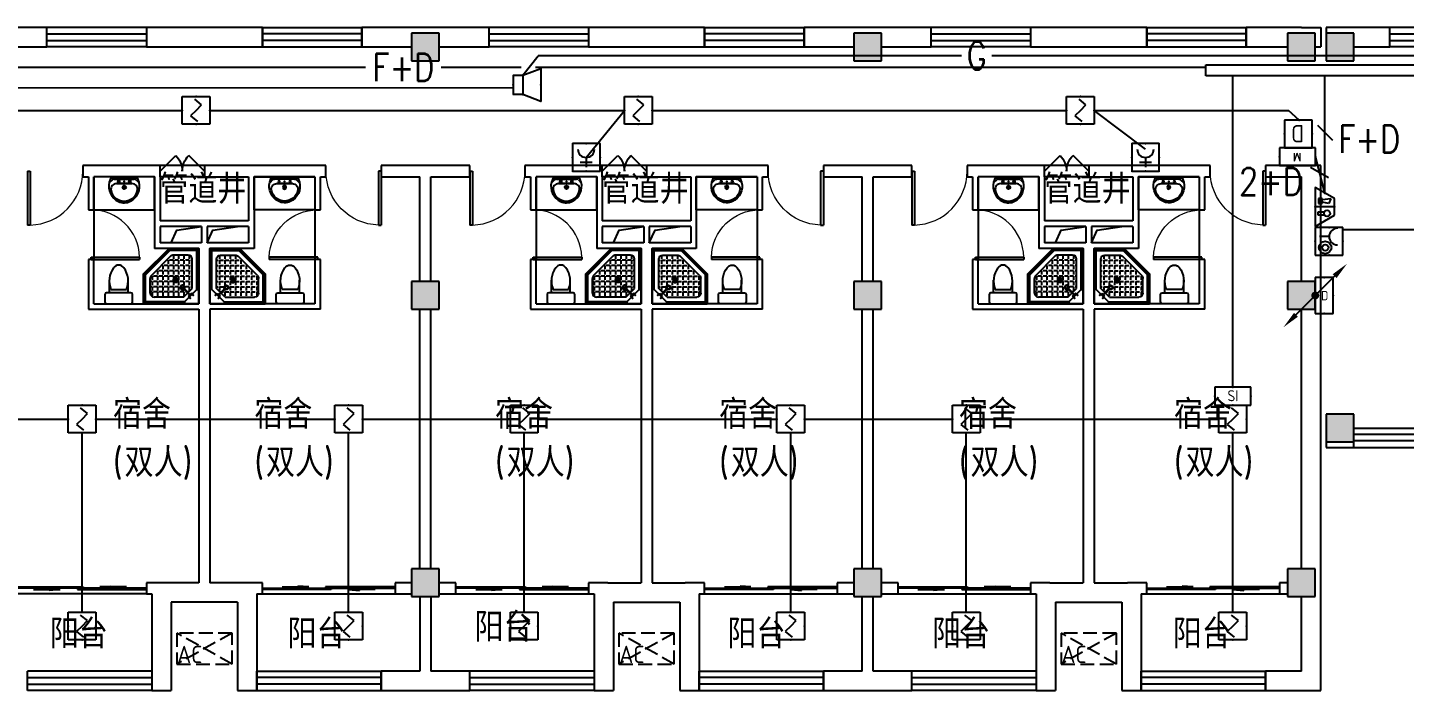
# Model space of a CAD drawing. Extents: x 1725663 to 4653551, y -550461 to 248782.
# Drawn here: x 2311243 to 2336157, y -387154 to -375154 of the extents above; entities that cross this region are included whole.
import ezdxf
from ezdxf.enums import TextEntityAlignment as Align

# ---------------------------------------------------------------- set-up
doc = ezdxf.new("R2010")
doc.units = 0
doc.header["$LTSCALE"] = 1000
doc.linetypes.add('DASH', pattern=[0.35, 0.25, -0.1])
for name, color, linetype in [('0-底图', 7, 'Continuous'), ('CABLETRAY', 4, 'Continuous'), ('CLAYER', 7, 'Continuous'), ('COLUMN', 255, 'Continuous'), ('DIM-消防', 3, 'Continuous'), ('DOOR_FIRE', 4, 'Continuous'), ('EQUIP-广播', 3, 'Continuous'), ('EQUIP-消防', 3, 'Continuous'), ('LWIRE', 4, 'Continuous'), ('PUB_HATCH', 8, 'Continuous'), ('PUB_TEXT', 7, 'Continuous'), ('WALL', 2, 'Continuous'), ('WINDOW', 4, 'Continuous'), ('WIRE-消防', 1, 'Continuous'), ('WP_F', 1, 'Continuous'), ('洁具', 213, 'Continuous'), ('空调外机', 211, 'Continuous')]:
    doc.layers.add(name, color=color, linetype=linetype)
doc.styles.add('_TEL_ATTDEF', font='gbenor', dxfattribs={"bigfont": 'gbcbig'})
doc.styles.add('_TEL_DIM', font='SIMPLEX', dxfattribs={"width": 0.8, "height": 3.5, "bigfont": 'HZTXT'})
doc.styles.add('HZ', font='rs.shx', dxfattribs={"width": 0.8, "bigfont": 'hztxt.shx'})
doc.styles.get("Standard").update_dxf_attribs({"font": 'geniso.shx', "bigfont": 'hztxt.shx'})

# ---------------------------------------------------------------- blocks, each defined once
blk = doc.blocks.new('$equip$00002656')
for p, q in [((-0.5, 1), (-0.5, 0)), ((0.5, 1), (-0.5, 1)), ((0.5, 0), (0.5, 1)), ((0, 0.5), (0, 0.15)), ((-0.5, 0), (0.5, 0)), ((-0.219, 0.331), (0.222, 0.331))]:
    blk.add_line(p, q)
at = {"const_width": 0.04}
blk.add_lwpolyline([(-0.5, 1), (0.5, 1), (0.5, 0), (-0.5, 0), (-0.5, 1), (0.5, 1)], dxfattribs=at)
blk.add_arc((0, 0.8), 0.3, 180, 0)
for p in [(0, 1), (-0.5, 0.5), (0.5, 0.5), (0, 0)]:
    blk.add_point(p)
at = {"color": 7, "flags": 1}
for tag, height, p in [('A', 0.00002, (0, 0)), ('B', 0.4, (0.762, 0.292))]:
    blk.add_attdef(tag, text='', height=height, dxfattribs=at).set_placement(p, align=Align.MIDDLE_CENTER)
blk = doc.blocks.new('A$C29581A72')
at = {"layer": 'EQUIP-消防', "xscale": 500, "yscale": 500, "zscale": 500}
blk.add_blockref('$equip$00002656', (358, 98), dxfattribs=at)
at = {"style": 'HZ', "flags": 1}
for tag in ['WHAT', 'SPEC', 'UNIT']:
    blk.add_attdef(tag, (375, 0), '', height=0.001, dxfattribs=at)
blk = doc.blocks.new('$Equip$00002649')
for p, q in [((-0.5, 0.5), (-0.5, -0.5)), ((0.5, 0.5), (-0.5, 0.5)), ((0.5, -0.5), (0.5, 0.5)), ((-0.2, 0.2), (0.05, 0.4)), ((0, 0), (-0.2, 0.2)), ((0, 0), (0.2, -0.2)), ((0.2, -0.2), (-0.05, -0.4)), ((-0.5, -0.5), (0.5, -0.5))]:
    blk.add_line(p, q)
at = {"const_width": 0.02}
blk.add_lwpolyline([(-0.5, 0.5), (0.5, 0.5), (0.5, -0.5), (-0.5, -0.5), (-0.5, 0.5), (0.5, 0.5)], dxfattribs=at)
for p in [(0, 0.5), (-0.5, 0), (0.5, 0), (0, -0.5)]:
    blk.add_point(p)
at = {"color": 7, "flags": 1}
for tag, height, p in [('A', 0.00002, (0, 0)), ('B', 0.4, (0.762, -0.208))]:
    blk.add_attdef(tag, text='', height=height, dxfattribs=at).set_placement(p, align=Align.MIDDLE_CENTER)
blk = doc.blocks.new('$equip_U$00000157(WIN7-PC-dian)')
for p, q in [((-0.65, 0.65), (-0.65, 0)), ((0.65, 0.65), (-0.65, 0.65)), ((0.65, 0), (0.65, 0.65)), ((-0.65, 0), (0.65, 0))]:
    blk.add_line(p, q)
for p in [(0.041, 0.65), (-0.65, 0.325), (0.041, 0), (0.65, 0.325)]:
    blk.add_point(p)
at = {"color": 7, "style": '_TEL_DIM'}
blk.add_attdef('$TEXT$', text='', height=0.3, dxfattribs=at).set_placement((0.006, 0.343), align=Align.MIDDLE_CENTER)
at = {"color": 7, "style": '_TEL_DIM', "flags": 1}
for tag in ['A', 'REMARK']:
    blk.add_attdef(tag, text='', height=0.00002, dxfattribs=at).set_placement((0, 0), align=Align.MIDDLE_CENTER)
at = {"layer": 'EQUIP-消防', "color": 7, "style": '_TEL_DIM', "flags": 1}
blk.add_attdef('REMARK', text='', height=0.00002, dxfattribs=at).set_placement((0, 0), align=Align.MIDDLE_CENTER)
blk.add_attdef('REMARK', text='', height=0.00002, dxfattribs=at).set_placement((0, 0), align=Align.MIDDLE_CENTER)
blk = doc.blocks.new('$equip$00002755')
for p, q in [((0.5, 0.5), (-0.5, 0.5)), ((-0.5, 0.5), (-0.5, -0.5)), ((0.5, -0.5), (0.5, 0.5)), ((-0.5, -0.5), (0.5, -0.5))]:
    blk.add_line(p, q)
at = {"const_width": 0.04}
blk.add_lwpolyline([(-0.5, 0.5), (0.5, 0.5), (0.5, -0.5), (-0.5, -0.5), (-0.5, 0.5), (0.5, 0.5)], dxfattribs=at)
for p in [(0, 0.5), (-0.5, 0), (0.5, 0), (-0.027, -0.5)]:
    blk.add_point(p)
at = {"color": 7}
blk.add_attdef('$TEXT$', text='', height=0.4, dxfattribs=at).set_placement((0.026, -0.008), align=Align.MIDDLE_CENTER)
at = {"color": 7, "flags": 1}
for tag, height, p in [('A', 0.00002, (0, 0)), ('B', 0.4, (0.755, -0.254))]:
    blk.add_attdef(tag, text='', height=height, dxfattribs=at).set_placement(p, align=Align.MIDDLE_CENTER)
blk = doc.blocks.new('$equip$00002655')
for p, q in [((-0.5, 1), (-0.5, 0)), ((0.5, 1), (-0.5, 1)), ((0.5, 0), (0.5, 1)), ((-0.169, 0.5), (-0.169, 0.15)), ((-0.5, 0), (0.5, 0))]:
    blk.add_line(p, q)
at = {"const_width": 0.04}
blk.add_lwpolyline([(-0.5, 1), (0.5, 1), (0.5, 0), (-0.5, 0), (-0.5, 1), (0.5, 1)], dxfattribs=at)
for radius in [0.226, 0.113]:
    blk.add_circle((0.227, 0.36), radius)
blk.add_arc((-0.169, 0.8), 0.3, 180, 0)
for p in [(0, 1), (-0.5, 0.5), (0.5, 0.5), (0, 0)]:
    blk.add_point(p)
at = {"color": 7, "flags": 1}
for tag, height, p in [('A', 0.00002, (0, 0)), ('B', 0.4, (0.762, 0.292))]:
    blk.add_attdef(tag, text='', height=height, dxfattribs=at).set_placement(p, align=Align.MIDDLE_CENTER)
blk = doc.blocks.new('$equip$00002679')
for p, q in [((-0.3, 0.699), (-0.703, 0)), ((-0.264, 0.249), (-0.304, 0.569)), ((-0.304, 0.569), (-0.128, 0.489)), ((0.3, 0.699), (-0.3, 0.699)), ((0.3, 0.699), (-0.3, 0.699)), ((0, 0.699), (0, 0)), ((0.703, 0), (0.3, 0.699)), ((-0.703, 0), (0.703, 0)), ((-0.304, 0.249), (-0.304, 0.113)), ((-0.128, 0.249), (-0.304, 0.249)), ((-0.304, 0.113), (-0.128, 0.113)), ((-0.128, 0.489), (-0.168, 0.249)), ((-0.128, 0.113), (-0.128, 0.249)), ((0.174, 0.11), (0.174, 0.338)), ((0.294, 0.11), (0.174, 0.11)), ((0.294, 0.338), (0.294, 0.11))]:
    blk.add_line(p, q)
at = {"const_width": 0.04}
for points in [[(-0.299, 0.699), (0.301, 0.699), (0.703, 0), (-0.702, 0), (-0.299, 0.699), (0.301, 0.699)], [(-0.3, 0.699), (0.3, 0.699), (0.703, 0), (-0.703, 0), (-0.3, 0.699), (0.3, 0.699)]]:
    blk.add_lwpolyline(points, dxfattribs=at)
blk.add_circle((0.234, 0.43), 0.111)
for p in [(0, 0.699), (-0.501, 0.349), (0, 0), (0.502, 0.349)]:
    blk.add_point(p)
at = {"color": 7, "flags": 1}
for tag, height, p in [('B', 0.4, (0.961, 0.299)), ('A', 0.00002, (0, 0))]:
    blk.add_attdef(tag, text='', height=height, dxfattribs=at).set_placement(p, align=Align.MIDDLE_CENTER)
blk = doc.blocks.new('$equip$00002778')
for p, q in [((0.65, 0.65), (-0.65, 0.65)), ((-0.65, 0.65), (-0.65, 0)), ((0.65, 0), (0.65, 0.65)), ((-0.65, 0), (0.65, 0))]:
    blk.add_line(p, q)
at = {"const_width": 0.04}
blk.add_lwpolyline([(-0.65, 0.65), (-0.65, 0), (0.65, 0), (0.65, 0.65), (-0.65, 0.65), (-0.65, 0)], dxfattribs=at)
for p in [(0, 0.65), (-0.65, 0.325), (0, 0), (0.65, 0.325)]:
    blk.add_point(p)
at = {"color": 7}
blk.add_attdef('$TEXT$', text='', height=0.34, dxfattribs=at).set_placement((0.006, 0.343), align=Align.MIDDLE_CENTER)
at = {"color": 7, "flags": 1}
for tag, height, p in [('A', 0.00002, (0, 0)), ('B', 0.4, (0.905, 0.246))]:
    blk.add_attdef(tag, text='', height=height, dxfattribs=at).set_placement(p, align=Align.MIDDLE_CENTER)
blk = doc.blocks.new('$TelecSys$00000111')
blk.add_line((0.268, 0.268), (-0.268, -0.268))
at = {"color": 7, "style": '_TEL_DIM', "width": 0.8}
blk.add_attdef('N', text='', height=1, dxfattribs=at).set_placement((-0.212, 0.579), align=Align.MIDDLE)
blk = doc.blocks.new('$equip$00002982')
for p, q in [((0.35, 0.35), (1, 0.6)), ((1, 0.6), (1, -0.6)), ((0, 0.35), (0.35, 0.35)), ((0, 0.35), (0, -0.35)), ((0.35, 0.35), (0.35, -0.35)), ((0.35, -0.35), (0, -0.35)), ((1, -0.6), (0.35, -0.35))]:
    blk.add_line(p, q)
at = {"const_width": 0.04}
blk.add_lwpolyline([(0.35, 0.35), (0, 0.35), (0, -0.35), (0.35, -0.35), (1, -0.6), (1, 0.6), (0.35, 0.35), (0, 0.35)], dxfattribs=at)
for p in [(0, 0), (0.35, 0.35), (1, 0), (0.35, -0.35)]:
    blk.add_point(p)
at = {"color": 7, "style": '_TEL_DIM', "flags": 1}
for tag in ['A', 'REMARK']:
    blk.add_attdef(tag, text='', height=0.00002, dxfattribs=at).set_placement((0, 0), align=Align.MIDDLE_CENTER)
blk = doc.blocks.new('$TelecSys$00000080')
for p, q in [((-0.7, -0.7), (0, 0)), ((0.104, 0.104), (0.104, 0.104)), ((-0.104, -0.104), (-0.104, -0.104))]:
    blk.add_line(p, q)
at = {"const_width": 0.142}
blk.add_lwpolyline([(0.071, 0, 1), (-0.071, 0, 1)], format="xyb", close=True, dxfattribs=at)
blk.add_solid([(-0.63, -0.77), (-0.77, -0.63), (-1.15, -1.15)])
at = {"width": 0.8, "flags": 9}
blk.add_attdef('A', (0, 0), '', height=0.00002, rotation=180, dxfattribs=at)
blk = doc.blocks.new('$TelecSys$00000079')
for p, q in [((0.7, 0.7), (0, 0)), ((0.104, 0.104), (0.104, 0.104)), ((-0.104, -0.104), (-0.104, -0.104))]:
    blk.add_line(p, q)
at = {"const_width": 0.142}
blk.add_lwpolyline([(-0.071, 0, 1), (0.071, 0, 1)], format="xyb", close=True, dxfattribs=at)
blk.add_solid([(0.63, 0.77), (0.77, 0.63), (1.15, 1.15)])
at = {"width": 0.8, "flags": 9}
blk.add_attdef('A', (0, 0), '', height=0.00002, dxfattribs=at)
blk = doc.blocks.new('$equip$00002776')
for p, q in [((0.65, 0.65), (-0.65, 0.65)), ((-0.65, 0.65), (-0.65, 0)), ((0.65, 0), (0.65, 0.65)), ((-0.65, 0), (0.65, 0))]:
    blk.add_line(p, q)
at = {"const_width": 0.04}
blk.add_lwpolyline([(-0.65, 0.65), (-0.65, 0), (0.65, 0), (0.65, 0.65), (-0.65, 0.65), (-0.65, 0)], dxfattribs=at)
for p in [(0, 0.65), (-0.65, 0.325), (0, 0), (0.65, 0.325)]:
    blk.add_point(p)
at = {"color": 7}
blk.add_attdef('$TEXT$', text='', height=0.4, dxfattribs=at).set_placement((0.006, 0.343), align=Align.MIDDLE_CENTER)
at = {"color": 7, "flags": 1}
for tag, p in [('A', (0, 0)), ('B', (0.905, 0.246))]:
    blk.add_attdef(tag, text='', height=0.4, dxfattribs=at).set_placement(p, align=Align.MIDDLE_CENTER)
blk = doc.blocks.new('1F平面-CAD导入_dwg_Drawing4_t3_dwg_$plan$00001613-474159-1F-927810-1F')
at = {"layer": '洁具'}
for p, q in [((-30, 250), (-170, 250)), ((-200, 170), (-430, 170)), ((-260, -140), (-260, 140)), ((-200, -170), (-200, -220)), ((-170, -250), (-30, -250))]:
    blk.add_line(p, q, dxfattribs=at)
for points in [[(-200, 220), (-200, 170), (-200, -170), (-430, -170)], [(0, -220), (0, 220)]]:
    blk.add_lwpolyline(points, dxfattribs=at)
for centre, radius, start, end in [((-170, 220), 30, 90, 180), ((-30, 220), 30, 0, 90), ((-590, 0), 110, 123.4509, 236.5491), ((-413, -227), 398, 67.4505, 126.6381), ((-413, 227), 398, 233.3619, 292.5495), ((-170, -220), 30, 180, 270), ((-30, -220), 30, 270, 0)]:
    blk.add_arc(centre, radius, start, end, dxfattribs=at)
blk = doc.blocks.new('$lvtry$00000169')
at = {"color": 0}
for p, q in [((259, -36), (259, 0)), ((259, -36), (36, -259)), ((276, -120), (120, -276)), ((144, -151), (291, -298)), ((151, -144), (298, -291)), ((173, -309), (173, -239)), ((183, -213), (205, -213)), ((220, -213), (243, -213)), ((259, -24), (976, -24)), ((259, -36), (964, -36)), ((270, -213), (270, -143)), ((270, -213), (340, -213)), ((270, -263), (270, -239)), ((276, -120), (808, -120)), ((366, -213), (366, -143)), ((366, -213), (436, -213)), ((366, -309), (366, -239)), ((462, -213), (462, -143)), ((462, -213), (532, -213)), ((462, -309), (462, -239)), ((558, -213), (558, -143)), ((558, -213), (628, -213)), ((558, -309), (558, -239)), ((655, -213), (655, -143)), ((655, -213), (725, -213)), ((655, -309), (655, -239)), ((751, -213), (751, -143)), ((751, -213), (821, -213)), ((751, -309), (751, -239)), ((847, -213), (847, -143)), ((847, -213), (880, -213)), ((847, -309), (847, -239)), ((880, -192), (880, -460)), ((964, -36), (976, -24)), ((964, -36), (964, -525)), ((976, -24), (976, -530)), ((36, -259), (0, -259)), ((24, -259), (24, -976)), ((36, -259), (36, -964)), ((120, -276), (120, -808)), ((120, -309), (147, -309)), ((120, -405), (147, -405)), ((173, -309), (243, -309)), ((173, -405), (173, -335)), ((173, -405), (243, -405)), ((173, -501), (173, -431)), ((270, -405), (270, -335)), ((270, -405), (340, -405)), ((270, -501), (270, -431)), ((334, -309), (340, -309)), ((366, -309), (436, -309)), ((366, -405), (366, -335)), ((366, -405), (379, -405)), ((366, -501), (366, -431)), ((462, -309), (532, -309)), ((462, -405), (462, -335)), ((462, -405), (532, -405)), ((462, -501), (462, -431)), ((558, -309), (628, -309)), ((558, -405), (558, -335)), ((558, -405), (628, -405)), ((558, -501), (558, -431)), ((655, -309), (725, -309)), ((655, -405), (655, -335)), ((655, -405), (725, -405)), ((655, -501), (655, -431)), ((751, -309), (821, -309)), ((751, -405), (751, -335)), ((751, -405), (821, -405)), ((751, -501), (751, -431)), ((847, -309), (880, -309)), ((847, -405), (847, -335)), ((847, -405), (880, -405)), ((847, -501), (847, -431)), ((120, -501), (147, -501)), ((120, -598), (147, -598)), ((120, -694), (147, -694)), ((173, -501), (243, -501)), ((173, -598), (173, -528)), ((173, -598), (243, -598)), ((173, -694), (173, -624)), ((173, -694), (243, -694)), ((173, -790), (173, -720)), ((270, -501), (340, -501)), ((270, -598), (270, -528)), ((270, -598), (340, -598)), ((270, -694), (270, -624)), ((270, -694), (340, -694)), ((270, -790), (270, -720)), ((366, -501), (436, -501)), ((366, -598), (366, -528)), ((366, -598), (436, -598)), ((366, -694), (366, -624)), ((366, -694), (436, -694)), ((366, -790), (366, -720)), ((462, -501), (532, -501)), ((462, -598), (462, -528)), ((462, -598), (532, -598)), ((462, -694), (462, -624)), ((462, -694), (532, -694)), ((462, -790), (462, -720)), ((859, -511), (511, -859)), ((964, -525), (525, -964)), ((976, -530), (530, -976)), ((558, -501), (628, -501)), ((558, -598), (558, -528)), ((558, -598), (628, -598)), ((558, -694), (558, -624)), ((558, -694), (628, -694)), ((558, -790), (558, -720)), ((655, -501), (725, -501)), ((655, -598), (655, -528)), ((655, -598), (725, -598)), ((655, -694), (655, -624)), ((655, -694), (676, -694)), ((751, -501), (821, -501)), ((751, -598), (751, -528)), ((751, -598), (773, -598)), ((847, -501), (867, -501)), ((964, -525), (976, -530)), ((36, -964), (24, -976)), ((24, -976), (530, -976)), ((36, -964), (525, -964)), ((120, -790), (147, -790)), ((173, -790), (243, -790)), ((173, -878), (173, -816)), ((192, -880), (460, -880)), ((270, -790), (340, -790)), ((270, -880), (270, -816)), ((366, -790), (436, -790)), ((366, -880), (366, -816)), ((462, -790), (532, -790)), ((462, -880), (462, -816)), ((525, -964), (530, -976)), ((558, -790), (580, -790))]:
    blk.add_line(p, q, dxfattribs=at)
blk.add_lwpolyline([(0, 0), (0, -1000), (540, -1000), (1000, -540), (1000, 0)], close=True)
for points in [[(0, 0), (0, -1000)], [(0, 0), (1000, 0)], [(1000, 0), (1000, -540)], [(136, -190), (148, -178), (132, -162), (121, -174)], [(190, -136), (178, -148), (162, -132), (174, -121)], [(1000, -540), (540, -1000)], [(0, -1000), (540, -1000)]]:
    blk.add_lwpolyline(points, close=True, dxfattribs=at)
for radius in [43.8, 31.1]:
    blk.add_circle((416, -428), radius, dxfattribs=at)
for centre, radius, start, end in [((808, -192), 72, 0, 90), ((296, -296), 40.6, 142.583, 128.4197), ((296, -296), 28.6, 145.828, 125.6599), ((808, -460), 72, 315, 0), ((192, -808), 72, 180, 270), ((460, -808), 72, 270, 315)]:
    blk.add_arc(centre, radius, start, end, dxfattribs=at)
for p in [(103, -156, 0), (156, -102, 0), (416, -428, 0)]:
    blk.add_point(p, dxfattribs=at)
blk = doc.blocks.new('$lvtry$00000178')
at = {"color": 0}
for p, q in [((-238, 0), (238, 0)), ((-214, -36), (-272, -91)), ((-180, -23), (180, -23)), ((-142, -105), (140, -105)), ((140, -105), (-142, -105)), ((216, -37), (268, -91))]:
    blk.add_line(p, q, dxfattribs=at)
blk.add_lwpolyline([(-104, -430, 0.224698), (110, -425, 0.348046), (269, -79), (239, 0), (-241, 0), (-271, -79, 0.356844)], format="xyb", close=True, dxfattribs=at)
for centre, radius in [((-100, -65), 16.3), ((1, -172), 31.6), ((100, -65), 16.3)]:
    blk.add_circle(centre, radius, dxfattribs=at)
at = {"color": 0, "lineweight": 13}
blk.add_circle((1, -172), 23, dxfattribs=at)
at = {"color": 0}
for centre, radius, start, end in [((-142, -205), 100, 90, 190.5602), ((-1, -179), 243, 190.5602, 349.4398), ((-180, -73), 50, 90, 133.181), ((140, -205), 100, 349.4398, 90), ((180, -73), 50, 44.5607, 90)]:
    blk.add_arc(centre, radius, start, end, dxfattribs=at)
for p in [(0, -65), (1, -172)]:
    blk.add_point(p, dxfattribs=at)
blk = doc.blocks.new('A$C70365C93')
at = {"layer": '洁具'}
blk.add_lwpolyline([(-1900, 2300), (-1900, 1700), (-800, 1700), (-800, 2300)], close=True, dxfattribs=at)
blk.add_blockref('$lvtry$00000178', (-1350, 2280), dxfattribs=at)
at = {"layer": '洁具', "rotation": 180}
blk.add_blockref('$lvtry$00000169', (0, 0), dxfattribs=at)
at = {"layer": '洁具', "extrusion": (0, 0, -1), "xscale": -1, "zscale": -1, "rotation": 90}
blk.add_blockref('1F平面-CAD导入_dwg_Drawing4_t3_dwg_$plan$00001613-474159-1F-927810-1F', (1450, 0), dxfattribs=at)
blk = doc.blocks.new('A$Cf5a72a1b')
at = {"layer": '空调外机', "linetype": 'DASH'}
for p, q in [((1000, 563), (0, 0)), ((1000, 0), (0, 563))]:
    blk.add_line(p, q, dxfattribs=at)
blk.add_lwpolyline([(1000, 563), (0, 563), (0, 0), (1000, 0)], close=True, dxfattribs=at)
at = {"layer": 'PUB_TEXT'}
blk.add_text('AC', height=315, dxfattribs=at).set_placement((5, 18))
blk = doc.blocks.new('$WINLIB2D$00000001')
at = {"color": 0}
for points in [[(-0.5, 0.5), (-0.5, -0.5)], [(-0.5, 0.5), (0.5, 0.5)], [(0.5, -0.5), (0.5, 0.5)], [(0.5, 0.1667), (-0.5, 0.1667)], [(0.5, -0.1667), (-0.5, -0.1667)], [(-0.5, -0.5), (0.5, -0.5)]]:
    blk.add_lwpolyline(points, dxfattribs=at)
blk = doc.blocks.new('$DorLib2D$00000131')
at = {"color": 0, "linetype": 'Continuous'}
for p, q in [((-0.5, 0.125), (-0.5, 0)), ((0.019, 0.125), (-0.5, 0.125)), ((0.019, 0), (0.019, 0.125)), ((0.15, 0.125), (0.232, 0.197)), ((0.35, 0.125), (0.15, 0.125)), ((0.232, 0.197), (0.232, 0.125)), ((-0.5, 0), (0.019, 0)), ((-0.024, 0), (0.5, 0)), ((-0.024, -0.125), (-0.024, 0)), ((0.5, 0), (0.5, -0.125)), ((-0.35, -0.125), (-0.15, -0.125)), ((-0.232, -0.197), (-0.232, -0.125)), ((-0.15, -0.125), (-0.232, -0.197)), ((0.5, -0.125), (-0.024, -0.125))]:
    blk.add_line(p, q, dxfattribs=at)
blk = doc.blocks.new('$DorLib2D$00000116')
at = {"color": 0}
for p, q in [((-0.5, 0), (-0.146, 0.354)), ((0.5, 0), (0.146, 0.354))]:
    blk.add_line(p, q, dxfattribs=at)
for centre, start, end in [((-0.5, 0), 0, 45), ((0.5, 0), 135, 180)]:
    blk.add_arc(centre, 0.5, start, end, dxfattribs=at)
blk = doc.blocks.new('$DorLib2D$00000001')
for p, q in [((0.45, 0.975), (0.5, 0.975)), ((0.45, 0), (0.45, 0.975)), ((0.5, 0), (0.5, 0.975)), ((0.5, 0), (0.45, 0))]:
    blk.add_line(p, q)
at = {"lineweight": 13}
blk.add_arc((0.475, 0), 0.975, 91.4693, 180, dxfattribs=at)
blk = doc.blocks.new('ugjhk')
at = {"layer": 'PUB_HATCH'}
for points in [[(1529057, -294620.8), (1529557, -294620.8), (1529557, -294120.8), (1529057, -294120.8)], [(1537057, -294620.8), (1537557, -294620.8), (1537557, -294120.8), (1537057, -294120.8)], [(1544907, -294620.8), (1545407, -294620.8), (1545407, -294120.8), (1544907, -294120.8)], [(1545607, -294620.8), (1546107, -294620.8), (1546107, -294120.8), (1545607, -294120.8)], [(1529057, -299120.8), (1529557, -299120.8), (1529557, -298620.8), (1529057, -298620.8)], [(1537057, -299120.8), (1537557, -299120.8), (1537557, -298620.8), (1537057, -298620.8)], [(1544907, -299120.8), (1545407, -299120.8), (1545407, -298620.8), (1544907, -298620.8)], [(1545607, -301520.8), (1546107, -301520.8), (1546107, -301020.8), (1545607, -301020.8)], [(1529057, -304320.8), (1529557, -304320.8), (1529557, -303820.8), (1529057, -303820.8)], [(1537057, -304320.8), (1537557, -304320.8), (1537557, -303820.8), (1537057, -303820.8)], [(1544907, -304320.8), (1545407, -304320.8), (1545407, -303820.8), (1544907, -303820.8)]]:
    blk.add_hatch(color=256, dxfattribs=at).paths.add_polyline_path(points)
for points in [[(1524707, -297920.8), (1524810.6, -297690.5), (1525257, -297620.8)], [(1525357, -297920.8), (1525460.6, -297690.5), (1525907, -297620.8)], [(1532707, -297920.8), (1532810.6, -297690.5), (1533257, -297620.8)], [(1533357, -297920.8), (1533460.6, -297690.5), (1533907, -297620.8)], [(1540707, -297920.8), (1540810.6, -297690.5), (1541257, -297620.8)], [(1541357, -297920.8), (1541460.6, -297690.5), (1541907, -297620.8)]]:
    blk.add_lwpolyline(points)
at = {"layer": 'COLUMN'}
for p, q in [((1529557, -294120.8), (1529057, -294120.8)), ((1529057, -294120.8), (1529057, -294620.8)), ((1529557, -294620.8), (1529557, -294120.8)), ((1537557, -294120.8), (1537057, -294120.8)), ((1537057, -294120.8), (1537057, -294620.8)), ((1537557, -294620.8), (1537557, -294120.8)), ((1545407, -294120.8), (1544907, -294120.8)), ((1544907, -294120.8), (1544907, -294620.8)), ((1545407, -294620.8), (1545407, -294120.8)), ((1546107, -294120.8), (1545607, -294120.8)), ((1545607, -294120.8), (1545607, -294620.8)), ((1546107, -294620.8), (1546107, -294120.8)), ((1529057, -294620.8), (1529557, -294620.8)), ((1537057, -294620.8), (1537557, -294620.8)), ((1544907, -294620.8), (1545407, -294620.8)), ((1545607, -294620.8), (1546107, -294620.8)), ((1529557, -298620.8), (1529057, -298620.8)), ((1529057, -298620.8), (1529057, -299120.8)), ((1529557, -299120.8), (1529557, -298620.8)), ((1537557, -298620.8), (1537057, -298620.8)), ((1537057, -298620.8), (1537057, -299120.8)), ((1537557, -299120.8), (1537557, -298620.8)), ((1545407, -298620.8), (1544907, -298620.8)), ((1544907, -298620.8), (1544907, -299120.8)), ((1545407, -299120.8), (1545407, -298620.8)), ((1529057, -299120.8), (1529557, -299120.8)), ((1537057, -299120.8), (1537557, -299120.8)), ((1544907, -299120.8), (1545407, -299120.8)), ((1546107, -301020.8), (1545607, -301020.8)), ((1545607, -301020.8), (1545607, -301520.8)), ((1546107, -301520.8), (1546107, -301020.8)), ((1545607, -301520.8), (1546107, -301520.8)), ((1529557, -303820.8), (1529057, -303820.8)), ((1529057, -303820.8), (1529057, -304320.8)), ((1529557, -304320.8), (1529557, -303820.8)), ((1537557, -303820.8), (1537057, -303820.8)), ((1537057, -303820.8), (1537057, -304320.8)), ((1537557, -304320.8), (1537557, -303820.8)), ((1545407, -303820.8), (1544907, -303820.8)), ((1544907, -303820.8), (1544907, -304320.8)), ((1545407, -304320.8), (1545407, -303820.8)), ((1529057, -304320.8), (1529557, -304320.8)), ((1537057, -304320.8), (1537557, -304320.8)), ((1544907, -304320.8), (1545407, -304320.8))]:
    blk.add_line(p, q, dxfattribs=at)
at = {"layer": 'DOOR_FIRE'}
for p, q in [((1525307, -296520.8), (1524507, -296520.8)), ((1525307, -296720.8), (1524507, -296720.8)), ((1533307, -296520.8), (1532507, -296520.8)), ((1533307, -296720.8), (1532507, -296720.8)), ((1541307, -296520.8), (1540507, -296520.8)), ((1541307, -296720.8), (1540507, -296720.8))]:
    blk.add_line(p, q, dxfattribs=at)
at = {"layer": 'WALL'}
for p, q in [((1522457, -294020.8), (1521307, -294020.8)), ((1522457, -294370.8), (1522457, -294020.8)), ((1526357, -294020.8), (1524257, -294020.8)), ((1524257, -294020.8), (1524257, -294370.8)), ((1526357, -294370.8), (1526357, -294020.8)), ((1529307, -294020.8), (1528157, -294020.8)), ((1528157, -294020.8), (1528157, -294370.8)), ((1530457, -294020.8), (1529307, -294020.8)), ((1530457, -294370.8), (1530457, -294020.8)), ((1534357, -294020.8), (1532257, -294020.8)), ((1532257, -294020.8), (1532257, -294370.8)), ((1534357, -294370.8), (1534357, -294020.8)), ((1537307, -294020.8), (1536157, -294020.8)), ((1536157, -294020.8), (1536157, -294370.8)), ((1538457, -294020.8), (1537307, -294020.8)), ((1538457, -294370.8), (1538457, -294020.8)), ((1542357, -294020.8), (1540257, -294020.8)), ((1540257, -294020.8), (1540257, -294370.8)), ((1542357, -294370.8), (1542357, -294020.8)), ((1545157, -294020.8), (1544157, -294020.8)), ((1544157, -294020.8), (1544157, -294370.8)), ((1545157, -294020.8), (1545507, -294020.8)), ((1545507, -294020.8), (1545507, -294370.8)), ((1546757, -294020.8), (1545607, -294020.8)), ((1545607, -294020.8), (1545607, -294120.8)), ((1546757, -294370.8), (1546757, -294020.8)), ((1521557, -294370.8), (1522457, -294370.8)), ((1524257, -294370.8), (1526357, -294370.8)), ((1528157, -294370.8), (1529057, -294370.8)), ((1529557, -294370.8), (1530457, -294370.8)), ((1532257, -294370.8), (1534357, -294370.8)), ((1536157, -294370.8), (1537057, -294370.8)), ((1537557, -294370.8), (1538457, -294370.8)), ((1540257, -294370.8), (1542357, -294370.8)), ((1544157, -294370.8), (1544907, -294370.8)), ((1545407, -294370.8), (1545507, -294370.8)), ((1546107, -294370.8), (1546757, -294370.8)), ((1523207, -296520.8), (1523107, -296520.8)), ((1523107, -296520.8), (1523107, -296720.8)), ((1523107, -296720.8), (1523207, -296720.8)), ((1524407, -296520.8), (1523207, -296520.8)), ((1523207, -296720.8), (1523207, -297320.8)), ((1524407, -296720.8), (1523307, -296720.8)), ((1523307, -297320.8), (1523307, -296720.8)), ((1524507, -296520.8), (1524407, -296520.8)), ((1524407, -296720.8), (1524407, -297520.8)), ((1524507, -296720.8), (1524507, -296520.8)), ((1524507, -296720.8), (1524507, -297520.8)), ((1526207, -296520.8), (1525307, -296520.8)), ((1525307, -296520.8), (1525307, -296720.8)), ((1525307, -296720.8), (1526107, -296720.8)), ((1526107, -296720.8), (1526107, -297520.8)), ((1527407, -296520.8), (1526207, -296520.8)), ((1527307, -296720.8), (1526207, -296720.8)), ((1526207, -296720.8), (1526207, -297520.8)), ((1527307, -296720.8), (1527307, -297320.8)), ((1527507, -296520.8), (1527407, -296520.8)), ((1527407, -297320.8), (1527407, -296720.8)), ((1527407, -296720.8), (1527507, -296720.8)), ((1527507, -296720.8), (1527507, -296520.8)), ((1529307, -296520.8), (1528507, -296520.8)), ((1528507, -296520.8), (1528507, -296720.8)), ((1528507, -296720.8), (1529207, -296720.8)), ((1529207, -298620.8), (1529207, -296720.8)), ((1530107, -296520.8), (1529307, -296520.8)), ((1529407, -298620.8), (1529407, -296720.8)), ((1529407, -296720.8), (1530107, -296720.8)), ((1530107, -296720.8), (1530107, -296520.8)), ((1531207, -296520.8), (1531107, -296520.8)), ((1531107, -296520.8), (1531107, -296720.8)), ((1531107, -296720.8), (1531207, -296720.8)), ((1532407, -296520.8), (1531207, -296520.8)), ((1531207, -296720.8), (1531207, -297320.8)), ((1532407, -296720.8), (1531307, -296720.8)), ((1531307, -297320.8), (1531307, -296720.8)), ((1532507, -296520.8), (1532407, -296520.8)), ((1532407, -296720.8), (1532407, -297520.8)), ((1532507, -296720.8), (1532507, -296520.8)), ((1532507, -296720.8), (1532507, -297520.8)), ((1534207, -296520.8), (1533307, -296520.8)), ((1533307, -296520.8), (1533307, -296720.8)), ((1533307, -296720.8), (1534107, -296720.8)), ((1534107, -296720.8), (1534107, -297520.8)), ((1535407, -296520.8), (1534207, -296520.8)), ((1535307, -296720.8), (1534207, -296720.8)), ((1534207, -296720.8), (1534207, -297520.8)), ((1535307, -296720.8), (1535307, -297320.8)), ((1535507, -296520.8), (1535407, -296520.8)), ((1535407, -297320.8), (1535407, -296720.8)), ((1535407, -296720.8), (1535507, -296720.8)), ((1535507, -296720.8), (1535507, -296520.8)), ((1537307, -296520.8), (1536507, -296520.8)), ((1536507, -296520.8), (1536507, -296720.8)), ((1536507, -296720.8), (1537207, -296720.8)), ((1537207, -298620.8), (1537207, -296720.8)), ((1538107, -296520.8), (1537307, -296520.8)), ((1537407, -298620.8), (1537407, -296720.8)), ((1537407, -296720.8), (1538107, -296720.8)), ((1538107, -296720.8), (1538107, -296520.8)), ((1539207, -296520.8), (1539107, -296520.8)), ((1539107, -296520.8), (1539107, -296720.8)), ((1539107, -296720.8), (1539207, -296720.8)), ((1540407, -296520.8), (1539207, -296520.8)), ((1539207, -296720.8), (1539207, -297320.8)), ((1540407, -296720.8), (1539307, -296720.8)), ((1539307, -297320.8), (1539307, -296720.8)), ((1540507, -296520.8), (1540407, -296520.8)), ((1540407, -296720.8), (1540407, -297520.8)), ((1540507, -296720.8), (1540507, -296520.8)), ((1540507, -296720.8), (1540507, -297520.8)), ((1542207, -296520.8), (1541307, -296520.8)), ((1541307, -296520.8), (1541307, -296720.8)), ((1541307, -296720.8), (1542107, -296720.8)), ((1542107, -296720.8), (1542107, -297520.8)), ((1543407, -296520.8), (1542207, -296520.8)), ((1543307, -296720.8), (1542207, -296720.8)), ((1542207, -296720.8), (1542207, -297520.8)), ((1543307, -296720.8), (1543307, -297320.8)), ((1543507, -296520.8), (1543407, -296520.8)), ((1543407, -297320.8), (1543407, -296720.8)), ((1543407, -296720.8), (1543507, -296720.8)), ((1543507, -296720.8), (1543507, -296520.8)), ((1545507, -296520.8), (1544507, -296520.8)), ((1544507, -296520.8), (1544507, -296720.8)), ((1544507, -296720.8), (1545157, -296720.8)), ((1545157, -298620.8), (1545157, -296720.8)), ((1545507, -298870.8), (1545507, -296520.8)), ((1523207, -297320.8), (1523307, -297320.8)), ((1527307, -297320.8), (1527407, -297320.8)), ((1531207, -297320.8), (1531307, -297320.8)), ((1535307, -297320.8), (1535407, -297320.8)), ((1539207, -297320.8), (1539307, -297320.8)), ((1543307, -297320.8), (1543407, -297320.8)), ((1524407, -297520.8), (1524407, -298020.8)), ((1525307, -297520.8), (1524507, -297520.8)), ((1525257, -297620.8), (1524507, -297620.8)), ((1524507, -297620.8), (1524507, -297920.8)), ((1525257, -297620.8), (1525257, -297920.8)), ((1526107, -297520.8), (1525307, -297520.8)), ((1526107, -297620.8), (1525357, -297620.8)), ((1525357, -297620.8), (1525357, -297920.8)), ((1526107, -297620.8), (1526107, -297920.8)), ((1526207, -297520.8), (1526207, -298020.8)), ((1532407, -297520.8), (1532407, -298020.8)), ((1533307, -297520.8), (1532507, -297520.8)), ((1533257, -297620.8), (1532507, -297620.8)), ((1532507, -297620.8), (1532507, -297920.8)), ((1533257, -297620.8), (1533257, -297920.8)), ((1534107, -297520.8), (1533307, -297520.8)), ((1534107, -297620.8), (1533357, -297620.8)), ((1533357, -297620.8), (1533357, -297920.8)), ((1534107, -297620.8), (1534107, -297920.8)), ((1534207, -297520.8), (1534207, -298020.8)), ((1540407, -297520.8), (1540407, -298020.8)), ((1541307, -297520.8), (1540507, -297520.8)), ((1541257, -297620.8), (1540507, -297620.8)), ((1540507, -297620.8), (1540507, -297920.8)), ((1541257, -297620.8), (1541257, -297920.8)), ((1542107, -297520.8), (1541307, -297520.8)), ((1542107, -297620.8), (1541357, -297620.8)), ((1541357, -297620.8), (1541357, -297920.8)), ((1542107, -297620.8), (1542107, -297920.8)), ((1542207, -297520.8), (1542207, -298020.8)), ((1525257, -297920.8), (1524507, -297920.8)), ((1526107, -297920.8), (1525357, -297920.8)), ((1533257, -297920.8), (1532507, -297920.8)), ((1534107, -297920.8), (1533357, -297920.8)), ((1541257, -297920.8), (1540507, -297920.8)), ((1542107, -297920.8), (1541357, -297920.8)), ((1525207, -298020.8), (1524407, -298020.8)), ((1525207, -298020.8), (1525207, -299020.8)), ((1525407, -298020.8), (1525407, -299020.8)), ((1526207, -298020.8), (1525407, -298020.8)), ((1533207, -298020.8), (1532407, -298020.8)), ((1533207, -298020.8), (1533207, -299020.8)), ((1533407, -298020.8), (1533407, -299020.8)), ((1534207, -298020.8), (1533407, -298020.8)), ((1541207, -298020.8), (1540407, -298020.8)), ((1541207, -298020.8), (1541207, -299020.8)), ((1541407, -298020.8), (1541407, -299020.8)), ((1542207, -298020.8), (1541407, -298020.8)), ((1523307, -298220.8), (1523207, -298220.8)), ((1523207, -298220.8), (1523207, -299120.8)), ((1523307, -299020.8), (1523307, -298220.8)), ((1527407, -298220.8), (1527307, -298220.8)), ((1527307, -298220.8), (1527307, -299020.8)), ((1527407, -299120.8), (1527407, -298220.8)), ((1531307, -298220.8), (1531207, -298220.8)), ((1531207, -298220.8), (1531207, -299120.8)), ((1531307, -299020.8), (1531307, -298220.8)), ((1535407, -298220.8), (1535307, -298220.8)), ((1535307, -298220.8), (1535307, -299020.8)), ((1535407, -299120.8), (1535407, -298220.8)), ((1539307, -298220.8), (1539207, -298220.8)), ((1539207, -298220.8), (1539207, -299120.8)), ((1539307, -299020.8), (1539307, -298220.8)), ((1543407, -298220.8), (1543307, -298220.8)), ((1543307, -298220.8), (1543307, -299020.8)), ((1543407, -299120.8), (1543407, -298220.8)), ((1545507, -304220.8), (1545507, -298870.8)), ((1523207, -299120.8), (1525207, -299120.8)), ((1523307, -299020.8), (1525207, -299020.8)), ((1525207, -299120.8), (1525207, -304070.8)), ((1527307, -299020.8), (1525407, -299020.8)), ((1527407, -299120.8), (1525407, -299120.8)), ((1525407, -299120.8), (1525407, -304070.8)), ((1529207, -303820.8), (1529207, -299120.8)), ((1529407, -303820.8), (1529407, -299120.8)), ((1531207, -299120.8), (1533207, -299120.8)), ((1531307, -299020.8), (1533207, -299020.8)), ((1533207, -299120.8), (1533207, -304070.8)), ((1535307, -299020.8), (1533407, -299020.8)), ((1535407, -299120.8), (1533407, -299120.8)), ((1533407, -299120.8), (1533407, -304070.8)), ((1537207, -303820.8), (1537207, -299120.8)), ((1537407, -303820.8), (1537407, -299120.8)), ((1539207, -299120.8), (1541207, -299120.8)), ((1539307, -299020.8), (1541207, -299020.8)), ((1541207, -299120.8), (1541207, -304070.8)), ((1543307, -299020.8), (1541407, -299020.8)), ((1543407, -299120.8), (1541407, -299120.8)), ((1541407, -299120.8), (1541407, -304070.8)), ((1545157, -303820.8), (1545157, -299120.8)), ((1545607, -301520.8), (1545607, -301620.8)), ((1545607, -301620.8), (1546107, -301620.8)), ((1546107, -301620.8), (1546107, -301520.8)), ((1524607, -304070.8), (1524257, -304070.8)), ((1524257, -304070.8), (1524257, -304270.8)), ((1525207, -304070.8), (1524607, -304070.8)), ((1526007, -304070.8), (1525407, -304070.8)), ((1526357, -304070.8), (1526007, -304070.8)), ((1526357, -304270.8), (1526357, -304070.8)), ((1529057, -304070.8), (1528757, -304070.8)), ((1528757, -304070.8), (1528757, -304270.8)), ((1529857, -304070.8), (1529557, -304070.8)), ((1529857, -304270.8), (1529857, -304070.8)), ((1532607, -304070.8), (1532257, -304070.8)), ((1532257, -304070.8), (1532257, -304270.8)), ((1532607, -304070.8), (1533207, -304070.8)), ((1533407, -304070.8), (1534007, -304070.8)), ((1534357, -304070.8), (1534007, -304070.8)), ((1534357, -304270.8), (1534357, -304070.8)), ((1537057, -304070.8), (1536757, -304070.8)), ((1536757, -304070.8), (1536757, -304270.8)), ((1537857, -304070.8), (1537557, -304070.8)), ((1537857, -304270.8), (1537857, -304070.8)), ((1540607, -304070.8), (1540257, -304070.8)), ((1540257, -304070.8), (1540257, -304270.8)), ((1540607, -304070.8), (1541207, -304070.8)), ((1541407, -304070.8), (1542007, -304070.8)), ((1542357, -304070.8), (1542007, -304070.8)), ((1542357, -304270.8), (1542357, -304070.8)), ((1544907, -304070.8), (1544757, -304070.8)), ((1544757, -304070.8), (1544757, -304270.8)), ((1524257, -304270.8), (1524357, -304270.8)), ((1524357, -304270.8), (1524357, -305670.8)), ((1524707, -304420.8), (1524707, -306020.8)), ((1525307, -304420.8), (1524707, -304420.8)), ((1525907, -304420.8), (1525307, -304420.8)), ((1525907, -304420.8), (1525907, -306020.8)), ((1526257, -304270.8), (1526357, -304270.8)), ((1526257, -304270.8), (1526257, -305670.8)), ((1528757, -304270.8), (1529057, -304270.8)), ((1529207, -304320.8), (1529207, -305670.8)), ((1529407, -304320.8), (1529407, -305670.8)), ((1529557, -304270.8), (1529857, -304270.8)), ((1532257, -304270.8), (1532357, -304270.8)), ((1532357, -304270.8), (1532357, -305670.8)), ((1532707, -304420.8), (1533307, -304420.8)), ((1532707, -304420.8), (1532707, -306020.8)), ((1533307, -304420.8), (1533907, -304420.8)), ((1533907, -304420.8), (1533907, -306020.8)), ((1534257, -304270.8), (1534357, -304270.8)), ((1534257, -304270.8), (1534257, -305670.8)), ((1536757, -304270.8), (1537057, -304270.8)), ((1537207, -305670.8), (1537207, -304320.8)), ((1537407, -305670.8), (1537407, -304320.8)), ((1537557, -304270.8), (1537857, -304270.8)), ((1540257, -304270.8), (1540357, -304270.8)), ((1540357, -304270.8), (1540357, -305670.8)), ((1540707, -304420.8), (1541307, -304420.8)), ((1540707, -304420.8), (1540707, -306020.8)), ((1541307, -304420.8), (1541907, -304420.8)), ((1541907, -304420.8), (1541907, -306020.8)), ((1542257, -304270.8), (1542357, -304270.8)), ((1542257, -304270.8), (1542257, -305670.8)), ((1544757, -304270.8), (1544907, -304270.8)), ((1545157, -305670.8), (1545157, -304320.8)), ((1545507, -306020.8), (1545507, -304220.8)), ((1524357, -305670.8), (1524357, -306020.8)), ((1526257, -306020.8), (1526257, -305670.8)), ((1529207, -305670.8), (1528507, -305670.8)), ((1528507, -305670.8), (1528507, -306020.8)), ((1530107, -305670.8), (1529407, -305670.8)), ((1530107, -306020.8), (1530107, -305670.8)), ((1532357, -305670.8), (1532357, -306020.8)), ((1534257, -306020.8), (1534257, -305670.8)), ((1537207, -305670.8), (1536507, -305670.8)), ((1536507, -305670.8), (1536507, -306020.8)), ((1538107, -305670.8), (1537407, -305670.8)), ((1538107, -306020.8), (1538107, -305670.8)), ((1540357, -305670.8), (1540357, -306020.8)), ((1542257, -306020.8), (1542257, -305670.8)), ((1545157, -305670.8), (1544507, -305670.8)), ((1544507, -305670.8), (1544507, -306020.8)), ((1524357, -306020.8), (1524707, -306020.8)), ((1525907, -306020.8), (1526257, -306020.8)), ((1528507, -306020.8), (1529307, -306020.8)), ((1529307, -306020.8), (1530107, -306020.8)), ((1532357, -306020.8), (1532707, -306020.8)), ((1533907, -306020.8), (1534257, -306020.8)), ((1536507, -306020.8), (1537307, -306020.8)), ((1537307, -306020.8), (1538107, -306020.8)), ((1540357, -306020.8), (1540707, -306020.8)), ((1541907, -306020.8), (1542257, -306020.8)), ((1544507, -306020.8), (1545507, -306020.8))]:
    blk.add_line(p, q, dxfattribs=at)
at = {"layer": 'WINDOW'}
for p, q in [((1523307, -297320.8), (1523307, -298220.8)), ((1527307, -297320.8), (1527307, -298220.8)), ((1531307, -297320.8), (1531307, -298220.8)), ((1535307, -297320.8), (1535307, -298220.8)), ((1539307, -297320.8), (1539307, -298220.8)), ((1543307, -297320.8), (1543307, -298220.8)), ((1524257, -304270.8), (1521857, -304270.8)), ((1526357, -304270.8), (1528757, -304270.8)), ((1529857, -304270.8), (1532257, -304270.8)), ((1534357, -304270.8), (1536757, -304270.8)), ((1537857, -304270.8), (1540257, -304270.8)), ((1542357, -304270.8), (1544757, -304270.8))]:
    blk.add_line(p, q, dxfattribs=at)
for name, p in [('A$C70365C93', (1525207, -299020.8)), ('A$C70365C93', (1533207, -299020.8)), ('A$C70365C93', (1541207, -299020.8)), ('A$Cf5a72a1b', (1524807.5, -305544.3)), ('A$Cf5a72a1b', (1532807.5, -305544.3)), ('A$Cf5a72a1b', (1540807.5, -305544.3))]:
    blk.add_blockref(name, p)
at = {"xscale": -1, "rotation": 359.9999999999999}
for p in [(1525407, -299020.8), (1533407, -299020.8), (1541407, -299020.8)]:
    blk.add_blockref('A$C70365C93', p, dxfattribs=at)
at = {"layer": 'DOOR_FIRE', "xscale": 800, "yscale": -800, "zscale": 200, "rotation": 179.9999999994664}
for p in [(1524907, -296620.8), (1532907, -296620.8), (1540907, -296620.8)]:
    blk.add_blockref('$DorLib2D$00000116', p, dxfattribs=at)
at = {"layer": 'WINDOW'}
for name, p, xscale, yscale, zscale in [('$WINLIB2D$00000001', (1523357, -294195.8), -1800, 350, -1800), ('$WINLIB2D$00000001', (1527257, -294195.8), 1800, 350, 1800), ('$WINLIB2D$00000001', (1531357, -294195.8), -1800, 350, -1800), ('$WINLIB2D$00000001', (1535257, -294195.8), 1800, 350, 1800), ('$WINLIB2D$00000001', (1539357, -294195.8), -1800, 350, -1800), ('$WINLIB2D$00000001', (1543257, -294195.8), 1800, 350, 1800), ('$WINLIB2D$00000001', (1547657, -294195.8), -1800, 350, -1800), ('$DorLib2D$00000001', (1522607, -296620.8), -1000, -1000, -1000), ('$DorLib2D$00000001', (1530607, -296620.8), -1000, -1000, -1000), ('$DorLib2D$00000001', (1536007, -296620.8), 1000, -1000, 1000), ('$DorLib2D$00000001', (1544007, -296620.8), 1000, -1000, 1000), ('$WINLIB2D$00000001', (1549582, -301445.8), 6950.000000047032, -350, 6950.000000047032), ('$DorLib2D$00000131', (1527557, -304170.8), 2400, -200, 2400), ('$DorLib2D$00000131', (1531057, -304170.8), -2400, -200, -2400), ('$DorLib2D$00000131', (1535557, -304170.8), 2400, -200, 2400), ('$DorLib2D$00000131', (1539057, -304170.8), -2400, -200, -2400), ('$DorLib2D$00000131', (1543557, -304170.8), 2400, -200, 2400), ('$WINLIB2D$00000001', (1527382, -305845.8), 2249.999999993481, 350, 2249.999999993481), ('$WINLIB2D$00000001', (1531232, -305845.8), -2249.999999993481, 350, -2249.999999993481), ('$WINLIB2D$00000001', (1535382, -305845.8), 2249.999999993481, 350, 2249.999999993481), ('$WINLIB2D$00000001', (1539232, -305845.8), -2249.999999993481, 350, -2249.999999993481), ('$WINLIB2D$00000001', (1543382, -305845.8), 2249.999999993481, 350, 2249.999999993481)]:
    blk.add_blockref(name, p, dxfattribs=dict(at, xscale=xscale, yscale=yscale, zscale=zscale))
for name, p, xscale, yscale, zscale, rotation in [('$DorLib2D$00000001', (1528007, -296620.8), -1000, 1000, -1000, 180), ('$DorLib2D$00000001', (1538607, -296620.8), -1000, -1000, -1000, 359.9999999999983), ('$DorLib2D$00000001', (1523257, -297770.8), 900, 900, 900, 269.9999999994664), ('$DorLib2D$00000001', (1527357, -297770.8), 900, -900, 900, 269.9999999994664), ('$DorLib2D$00000001', (1531257, -297770.8), 900, 900, 900, 269.9999999994664), ('$DorLib2D$00000001', (1535357, -297770.8), 900, -900, 900, 269.9999999994664), ('$DorLib2D$00000001', (1539257, -297770.8), 900, 900, 900, 269.9999999994664), ('$DorLib2D$00000001', (1543357, -297770.8), 900, -900, 900, 269.9999999994664), ('$DorLib2D$00000131', (1523057, -304170.8), 2400, 200, 2400, 180), ('$WINLIB2D$00000001', (1523232, -305845.8), 2249.999999993481, -350, 2249.999999993481, 179.999999999998)]:
    blk.add_blockref(name, p, dxfattribs=dict(at, xscale=xscale, yscale=yscale, zscale=zscale, rotation=rotation))
at = {"layer": 'CLAYER'}
for p in [(1524492.3, -297207.8), (1532492.3, -297207.8), (1540492.3, -297207.8)]:
    blk.add_text('管道井', height=525, dxfattribs=at).set_placement(p)
at = {"layer": 'PUB_TEXT'}
for s, p in [('宿舍', (1523652.3, -301284.6)), ('宿舍', (1526211.1, -301284.6)), ('宿舍', (1530565.5, -301284.6)), ('宿舍', (1534620, -301284.6)), ('宿舍', (1538959.4, -301284.6)), ('宿舍', (1542849.4, -301284.6)), ('(', (1523652.3, -302156.7)), ('双人', (1523862.3, -302156.7)), (')', (1524912.3, -302156.7)), ('(', (1526211.1, -302156.7)), ('双人', (1526421.1, -302156.7)), (')', (1527471.1, -302156.7)), ('(', (1530565.5, -302156.7)), ('双人', (1530775.5, -302156.7)), (')', (1531825.5, -302156.7)), ('(', (1534620, -302156.7)), ('双人', (1534830, -302156.7)), (')', (1535880, -302156.7)), ('(', (1538959.4, -302156.7)), ('双人', (1539169.4, -302156.7)), (')', (1540219.4, -302156.7)), ('(', (1542849.4, -302156.7)), ('双人', (1543059.4, -302156.7)), (')', (1544109.4, -302156.7)), ('阳台', (1522510.3, -305258.9)), ('阳台', (1526811, -305258.9)), ('阳台', (1530195.2, -305136.7)), ('阳台', (1534770.9, -305258.9)), ('阳台', (1538474.8, -305258.9)), ('阳台', (1542828.1, -305258.9))]:
    blk.add_text(s, height=525, dxfattribs=at).set_placement(p)

msp = doc.modelspace()

# ---------------------------------------------------------------- linework, layer by layer
at = {"layer": 'CABLETRAY'}
for p, q in [((2332562, -376031), (2332562, -375831)), ((2332562, -375831), (2374059, -375831)), ((2332562, -376031), (2332562, -375831)), ((2332562, -375831), (2374059, -375831)), ((2374059, -376031), (2332562, -376031)), ((2374059, -376031), (2332562, -376031))]:
    msp.add_line(p, q, dxfattribs=at)
at = {"layer": 'WIRE-消防'}
for p, q in [((2320203, -376019), (2320480, -375664)), ((2328141, -375664), (2320480, -375664)), ((2339613, -375664), (2328693, -375664)), ((2302748, -375873, 4112), (2317356, -375873, 2097)), ((2318727, -375873, 1908), (2320172, -375873, 1709)), ((2320434, -375873, 1673), (2332562, -375873)), ((2333051, -381665, 4200), (2333051, -376031)), ((2334718, -378151), (2334718, -376031)), ((2320028, -376248), (2310842, -376250)), ((2306543, -376653, 4200), (2314043, -376653, 4200)), ((2314543, -376653, 4200), (2322043, -376653, 4200)), ((2321350, -377506), (2322043, -376653, 4200)), ((2322543, -376653, 4200), (2330043, -376653, 4200)), ((2331470, -377356), (2330543, -376653, 4200)), ((2330543, -376653, 4200), (2334059, -376653, 4200)), ((2334250, -376829), (2334059, -376653, 4200)), ((2334718, -378151), (2334546, -377491)), ((2338168, -378815, 4200), (2335043, -378815)), ((2309301, -382240, 4200), (2311979, -382240, 4200)), ((2312479, -382240, 4200), (2316801, -382240, 4200)), ((2317301, -382240, 4200), (2319979, -382240, 4200)), ((2320479, -382240, 4200), (2324801, -382240, 4200)), ((2325301, -382240, 4200), (2327979, -382240, 4200)), ((2328479, -382240, 4200), (2332801, -382240, 4200)), ((2312229, -385738, 4200), (2312229, -382490, 4200)), ((2317051, -385738, 4200), (2317051, -382490, 4200)), ((2320229, -385738, 4200), (2320229, -382490, 4200)), ((2325051, -385738, 4200), (2325051, -382490, 4200)), ((2328229, -385738, 4200), (2328229, -382490, 4200)), ((2333051, -385738, 4200), (2333051, -382490, 4200))]:
    msp.add_line(p, q, dxfattribs=at)

# ---------------------------------------------------------------- block references
at = {"layer": '0-底图'}
msp.add_blockref('ugjhk', (789136, -81133), dxfattribs=at)
at = {"layer": 'DIM-消防'}
ref = msp.add_blockref('$TelecSys$00000111', (2334718, -377056), dxfattribs=dict(at, xscale=500, yscale=500, zscale=500, rotation=89.99999999998741))
ref.add_attrib('N', 'F+D', dxfattribs={"layer": '0', "color": 7, "height": 500, "style": '_TEL_DIM', "width": 0.8}).set_placement((2335517, -377174), align=Align.MIDDLE)
ref = msp.add_blockref('$TelecSys$00000111', (2334621, -377781), dxfattribs=dict(at, xscale=499.9999999999999, yscale=499.9999999999999, zscale=499.9999999999999, rotation=284.6264123105743))
ref.add_attrib('N', '2+D', dxfattribs={"layer": '0', "color": 7, "height": 500, "style": '_TEL_DIM', "width": 0.8}).set_placement((2333740, -377941), align=Align.MIDDLE)
at = {"layer": 'EQUIP-广播', "xscale": 500, "yscale": 500, "zscale": 500}
msp.add_blockref('$equip$00002982', (2320028, -376194), dxfattribs=at)
at = {"layer": 'EQUIP-消防', "yscale": 500, "zscale": 500}
for name, p, xscale, rotation in [('$Equip$00002649', (2314293, -376653, 4200), -500, 180), ('$Equip$00002649', (2322293, -376653, 4200), -500, 180), ('$Equip$00002649', (2330293, -376653, 4200), -500, 180), ('$equip$00002679', (2334543, -378401), 500, 270), ('$equip$00002655', (2334543, -379023), 500, 270), ('$Equip$00002649', (2312229, -382240, 4200), -500, 180), ('$Equip$00002649', (2317051, -382240, 4200), -500, 180), ('$Equip$00002649', (2320229, -382240, 4200), -500, 180), ('$Equip$00002649', (2325051, -382240, 4200), -500, 180), ('$Equip$00002649', (2328229, -382240, 4200), -500, 180), ('$Equip$00002649', (2333051, -382240, 4200), -500, 180), ('$Equip$00002649', (2312229, -385988, 4200), -500, 180), ('$Equip$00002649', (2317051, -385988, 4200), -500, 180), ('$Equip$00002649', (2320229, -385988, 4200), -500, 180), ('$Equip$00002649', (2325051, -385988, 4200), -500, 180), ('$Equip$00002649', (2328229, -385988, 4200), -500, 180), ('$Equip$00002649', (2333051, -385988, 4200), -500, 180)]:
    msp.add_blockref(name, p, dxfattribs=dict(at, xscale=xscale, rotation=rotation))
at = {"layer": 'EQUIP-消防'}
ref = msp.add_blockref('$equip$00002755', (2334236, -377079), dxfattribs=dict(at, xscale=500, yscale=500, zscale=500, rotation=180))
ref.add_attrib('$TEXT$', 'D', dxfattribs={"layer": '0', "color": 7, "height": 312, "rotation": 180, "style": '_TEL_ATTDEF'}).set_placement((2334223, -377075), align=Align.MIDDLE_CENTER)
at = {"layer": 'EQUIP-消防', "xscale": 500, "yscale": 500, "zscale": 500, "rotation": 180}
msp.add_blockref('$equip_U$00000157(WIN7-PC-dian)', (2334221, -377329), dxfattribs=at).add_auto_attribs({'$TEXT$': 'M'})
at = {"layer": 'EQUIP-消防'}
ref = msp.add_blockref('$equip$00002778', (2334543, -380004), dxfattribs=dict(at, xscale=500, yscale=500, zscale=500, rotation=270))
ref.add_attrib('$TEXT$', 'D', dxfattribs={"layer": '0', "color": 7, "height": 170}).set_placement((2334714, -380007), align=Align.MIDDLE_CENTER)
at = {"layer": 'EQUIP-消防', "xscale": 500, "yscale": 500, "zscale": 500}
msp.add_blockref('$equip$00002776', (2333051, -381990, 4200), dxfattribs=at).add_auto_attribs({'$TEXT$': 'SI'})
at = {"layer": 'LWIRE', "xscale": 500, "yscale": 500, "zscale": 500}
for name in ['$TelecSys$00000079', '$TelecSys$00000080']:
    msp.add_blockref(name, (2334543, -380004), dxfattribs=at)
at = {"layer": 'WP_F'}
for p in [(2320993, -377854), (2331113, -377854)]:
    msp.add_blockref('A$C29581A72', p, dxfattribs=at)

# ---------------------------------------------------------------- texts
at = {"layer": 'DIM-消防', "style": '_TEL_DIM', "width": 0.8}
for s, p in [('G', (2328417, -375664)), ('F+D', (2318042, -375873, 2003))]:
    msp.add_text(s, height=500, dxfattribs=at).set_placement(p, align=Align.MIDDLE_CENTER)

doc.saveas('drawing.dxf')
